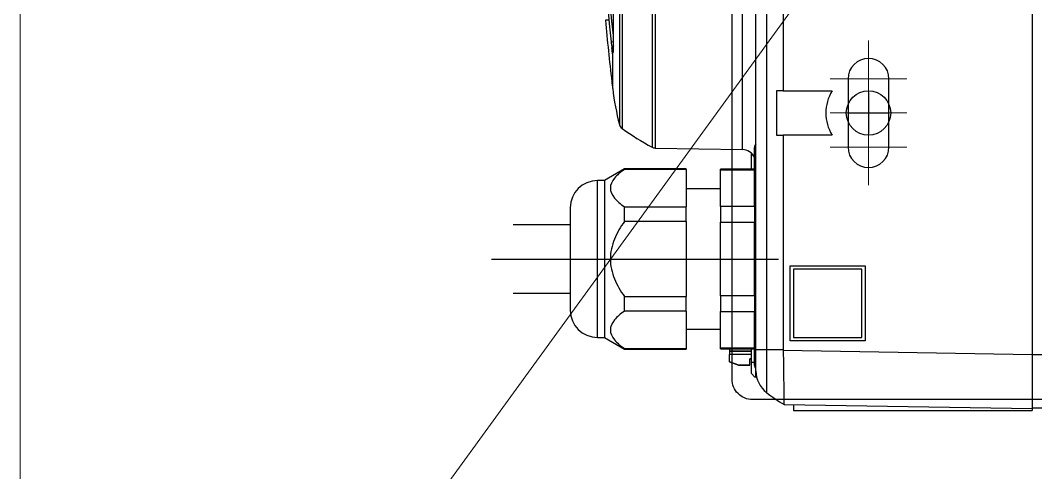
# Model space of a CAD drawing. Header units: millimetres. Extents: x -16130 to 36813, y -8099 to 27484.
# Drawn here: x 30734.5 to 30883.3, y 17559.8 to 17626.1 of the extents above; entities that cross this region are included whole.
import ezdxf

# ---------------------------------------------------------------- set-up
doc = ezdxf.new("R2010")
doc.units = ezdxf.units.MM
doc.header["$LTSCALE"] = 6
doc.linetypes.add('CENTER2', pattern=[28.575, 19.05, -3.175, 3.175, -3.175])
for name, color, linetype, lineweight in [('05_CENTER', 4, 'CENTER2', 13), ('07_TEXT', 3, 'Continuous', 13), ('08_DIM', 3, 'Continuous', 13)]:
    doc.layers.add(name, color=color, linetype=linetype, lineweight=lineweight)
doc.layers.add('Default', color=7, linetype='Continuous')

# ---------------------------------------------------------------- blocks, each defined once
blk = doc.blocks.new('SEANNOT_GROUP4')
at = {"layer": 'Default', "color": 136}
for p, q in [((74.555, 89.574), (74.555, 86.574)), ((76.055, 88.074), (73.055, 88.074))]:
    blk.add_line(p, q, dxfattribs=at)
blk = doc.blocks.new('140.096b')
at = {"color": 0}
for p, q in [((-149.4, 94.23), (-149.4, 52.2)), ((-154.4, 91.06), (-154.4, 82.7)), ((-144.4, 82.7), (-144.4, 91.06)), ((-141.9, 82.7), (-156.9, 82.7)), ((-160.9, 77.7), (-162.6, 74.76)), ((-160.9, 78.7), (-160.9, 77.7)), ((-160.9, 78.7), (-137.9, 78.7)), ((-137.9, 77.7), (-160.9, 77.7)), ((-137.9, 77.7), (-137.9, 78.7)), ((-136.2, 74.76), (-137.9, 77.7)), ((-114.42, 77.11), (-114.42, 77.54)), ((-123.11, 76.5), (-124.4, 76.5)), ((-119.33, 76.5), (-123.11, 76.5)), ((-118.67, 76.56), (-119.33, 76.5)), ((-45.88, 76.41), (-118.92, 76.41)), ((-118.67, 76.56), (-118.66, 76.57)), ((-118.66, 76.58), (-118.66, 76.57)), ((-162.6, 74.76), (-162.6, 65.7)), ((-162.54, 74.76), (-162.6, 74.76)), ((-162.54, 74.76), (-162.54, 65.7)), ((-157.04, 74.76), (-154.9, 74.76)), ((-157.04, 65.7), (-157.04, 74.76)), ((-154.9, 74.76), (-154.9, 65.7)), ((-143.9, 74.76), (-141.76, 74.76)), ((-143.9, 65.7), (-143.9, 74.76)), ((-141.76, 74.76), (-141.76, 65.7)), ((-136.26, 74.76), (-136.2, 74.76)), ((-136.26, 65.7), (-136.26, 74.76)), ((-136.2, 65.7), (-136.2, 74.76)), ((-34.52, 75.12), (-130.28, 75.12)), ((-35.08, 75.51), (-129.72, 75.51)), ((-133.14, 70.26), (-133.37, 57.47)), ((-31.66, 70.26), (-133.14, 70.26)), ((-31.78, 70.72), (-133.02, 70.72)), ((-162.54, 65.7), (-162.6, 65.7)), ((-157.04, 65.7), (-162.54, 65.7)), ((-159.7, 65.7), (-159.7, 60.7)), ((-157.04, 65.7), (-154.9, 65.7)), ((-143.9, 65.7), (-154.9, 65.7)), ((-143.9, 65.7), (-141.76, 65.7)), ((-136.26, 65.7), (-141.76, 65.7)), ((-139.1, 60.7), (-139.1, 65.7)), ((-136.26, 65.7), (-136.2, 65.7)), ((-162.55, 60.7), (-162.55, 55.7)), ((-162.55, 60.7), (-162.48, 60.7)), ((-162.48, 60.7), (-157.1, 60.7)), ((-162.48, 55.7), (-162.48, 60.7)), ((-157.1, 60.7), (-157.1, 55.7)), ((-154.78, 60.7), (-157.1, 60.7)), ((-154.78, 60.7), (-144.02, 60.7)), ((-154.78, 55.7), (-154.78, 60.7)), ((-144.02, 60.7), (-144.02, 55.7)), ((-141.7, 60.7), (-144.02, 60.7)), ((-141.7, 60.7), (-136.32, 60.7)), ((-141.7, 55.7), (-141.7, 60.7)), ((-136.32, 60.7), (-136.32, 55.7)), ((-136.32, 60.7), (-136.25, 60.7)), ((-136.25, 55.7), (-136.25, 60.7)), ((-164.97, 58), (-164.47, 59.37)), ((-164.47, 59.37), (-164.97, 58)), ((-164.47, 59.37), (-164.95, 58.07)), ((-164.47, 59.37), (-164.95, 58.07)), ((-164.95, 58.07), (-164.47, 59.37)), ((-164.95, 58.07), (-164.47, 59.37)), ((-164.95, 58.07), (-164.95, 58.07)), ((-164.95, 58.07), (-164.95, 58.07)), ((-164.47, 59.37), (-163.39, 59.37)), ((-164.47, 59.37), (-164.47, 59.37)), ((-164.47, 59.37), (-164.47, 59.37)), ((-164.47, 59.37), (-164.47, 59.37)), ((-164.47, 59.37), (-164.47, 59.37)), ((-164.47, 59.37), (-164.47, 59.37)), ((-163.39, 56.17), (-163.39, 59.37)), ((-162.89, 59.37), (-163.39, 59.37)), ((-162.89, 59.37), (-162.89, 59.37)), ((-162.89, 56.17), (-162.89, 59.37)), ((-162.89, 59.37), (-162.89, 56.17)), ((-162.55, 59.37), (-162.89, 59.37)), ((-164.97, 58), (-164.97, 58)), ((-164.97, 56.37), (-164.97, 58)), ((-164.97, 58), (-164.97, 56.37)), ((-133.37, 57.47), (-83.9, 57.47)), ((-166.2, 56.17), (-166.7, 55.67)), ((-166.7, 55.5), (-166.7, 55.67)), ((-166.7, 55.5), (-165.8, 55.5)), ((-166.2, 56.17), (-164.5, 56.17)), ((-165.8, 55.5), (-162.67, 55.5)), ((-164.97, 56.37), (-164.97, 56.37)), ((-164.97, 56.37), (-164.04, 56.37)), ((-164.95, 55.7), (-162.55, 55.7)), ((-164.5, 56.17), (-164.5, 55.7)), ((-164.5, 56.17), (-162.55, 56.17)), ((-164.04, 56.17), (-164.04, 56.37)), ((-164.04, 56.37), (-164.04, 56.17)), ((-162.67, 55.5), (-162.67, 53.95)), ((-162.67, 55.5), (9.9, 55.5)), ((-162.55, 55.7), (-162.48, 55.7)), ((-162.48, 55.7), (-157.1, 55.7)), ((-162.2, 55.7), (-162.2, 55.5)), ((-159.4, 55.7), (-159.4, 55.5)), ((-158.48, 55.5), (-158.48, 55.7)), ((-154.78, 55.7), (-157.1, 55.7)), ((-154.78, 55.7), (-144.02, 55.7)), ((-141.7, 55.7), (-144.02, 55.7)), ((-141.7, 55.7), (-136.32, 55.7)), ((-140.32, 55.5), (-140.32, 55.7)), ((-139.4, 55.5), (-139.4, 55.7)), ((-136.32, 55.7), (-136.25, 55.7)), ((-136.25, 56.17), (-133.9, 56.17)), ((-136.25, 55.7), (-135.8, 55.7)), ((-135.8, 55.7), (-135.8, 55.5)), ((-135.8, 55.7), (-133.05, 55.7)), ((-133.9, 56.17), (-133.9, 56.14)), ((-162.67, 53.95), (-168.96, 53.95)), ((-162.67, 53.95), (-162.67, 51.5)), ((9.9, 53.95), (-162.67, 53.95)), ((-131.25, 52.5), (-131.25, 51.5)), ((-124.75, 52.5), (-131.25, 52.5)), ((-124.75, 51.5), (-124.75, 52.5)), ((-171.38, 15), (-170.75, 51.38)), ((-162.74, 51.5), (-163.38, 15)), ((-162.67, 51.5), (-162.74, 51.5)), ((-131.25, 51.5), (-162.67, 51.5)), ((-131.25, 44.34), (-131.25, 51.5)), ((-124.75, 51.5), (-124.75, 44.34)), ((-41.25, 51.5), (-124.75, 51.5)), ((-171.6, 50), (-171.6, 15)), ((-170.77, 50), (-171.6, 50)), ((-161.4, 39.5), (-161.4, 50.5)), ((-161.4, 50.5), (-150.4, 50.5)), ((-160.9, 50), (-160.9, 40)), ((-150.9, 50), (-160.9, 50)), ((-150.9, 40), (-150.9, 50)), ((-150.4, 50.5), (-150.4, 39.5)), ((-150.4, 39.5), (-161.4, 39.5)), ((-160.9, 40), (-150.9, 40)), ((-171.38, 15), (-171.6, 15)), ((-163.38, 15), (-171.38, 15)), ((-171.2, 15), (-171.2, 13)), ((-163.4, 15), (-163.4, 13)), ((10.62, 15), (-163.38, 15))]:
    blk.add_line(p, q, dxfattribs=at)
blk.add_circle((-128, 39), 3.25, dxfattribs=at)
for centre, radius, start, end in [((-156.9, 78.7), 4, 90, 180), ((-141.9, 78.7), 4, 0, 90), ((-82.4, -276.86), 355.85, 95.1621, 96.6144), ((-82.4, -256.36), 334.92, 83.9717, 96.0283), ((-82.4, -256.54), 334.73, 84.124, 95.8757), ((-119.54, 35.67), 41.11, 96.8265, 104.322), ((-78.11, -313.21), 392.45, 96.626, 96.7748), ((-124.16, 122.38), 46.13, 276.0077, 276.8489), ((-127.03, 153.23), 77.12, 275.7304, 276.2346), ((-119.13, 81.21), 4.65, 275.7477, 278.3323), ((-115.47, 56.56), 20.26, 95.9541, 98.4622), ((-96.81, 51.24), 41.11, 144.4942, 151.7317), ((-129.47, 74.54), 1, 104.322, 144.4942), ((-132.14, 70.24), 1, 151.7317, 179), ((-135.37, 57.5), 2, 295.8419, 359), ((-165.8, 51.5), 4, 90, 142.195), ((-164.95, 54.95), 0.75, 90, 132.8334), ((-133.05, 54.95), 0.75, 47.1666, 90), ((-145.26, 35.56), 30, 142.195, 148.1695), ((-128, 39), 6.25, 58.6677, 121.3323)]:
    blk.add_arc(centre, radius, start, end, dxfattribs=at)
blk.add_ellipse((-117.52, 76.22), major_axis=(-0.053, 0.497), ratio=0.000062, start_param=0.057525, end_param=1.161443, dxfattribs=at)
for points, knots in [([(-157.04, 74.76), (-157.44, 75.33), (-157.87, 75.85), (-158.8, 76.61), (-159.29, 76.83), (-160.29, 76.83), (-160.79, 76.61), (-161.71, 75.86), (-162.14, 75.34), (-162.54, 74.76)], [0, 0, 0, 0, 0.25, 0.25, 0.5, 0.5, 0.75, 0.75, 1, 1, 1, 1]), ([(-143.9, 74.76), (-144.71, 75.34), (-145.55, 75.85), (-147.41, 76.61), (-148.4, 76.83), (-150.4, 76.83), (-151.39, 76.61), (-153.23, 75.86), (-154.1, 75.34), (-154.9, 74.76)], [0, 0, 0, 0, 0.25, 0.25, 0.5, 0.5, 0.75, 0.75, 1, 1, 1, 1]), ([(-136.26, 74.76), (-136.66, 75.33), (-137.09, 75.85), (-138.01, 76.61), (-138.51, 76.83), (-139.51, 76.83), (-140, 76.61), (-140.92, 75.86), (-141.35, 75.34), (-141.76, 74.76)], [0, 0, 0, 0, 0.25, 0.25, 0.5, 0.5, 0.75, 0.75, 1, 1, 1, 1]), ([(-118.92, 76.41), (-119.01, 76.41), (-119.07, 76.42), (-119.14, 76.43), (-119.15, 76.45), (-119.1, 76.47), (-119.05, 76.49), (-118.89, 76.52), (-118.79, 76.54), (-118.67, 76.56)], [0, 0, 0, 0, 0.25, 0.25, 0.5, 0.5, 0.75, 0.75, 1, 1, 1, 1]), ([(-118.85, 76.42), (-118.88, 76.42), (-118.93, 76.42), (-118.96, 76.42), (-118.96, 76.42), (-118.96, 76.42)], [0, 0, 0, 0, 0.1214392, 0.2838257, 0.296938, 0.296938, 0.296938, 0.296938]), ([(-118.18, 76.38), (-118.2, 76.38), (-118.22, 76.39), (-118.24, 76.4), (-118.25, 76.4), (-118.26, 76.4), (-118.27, 76.41), (-118.27, 76.41), (-118.28, 76.42), (-118.29, 76.42), (-118.29, 76.43), (-118.3, 76.44), (-118.3, 76.44), (-118.3, 76.45), (-118.31, 76.46), (-118.31, 76.46), (-118.32, 76.49), (-118.32, 76.51), (-118.34, 76.53), (-118.35, 76.54), (-118.36, 76.55), (-118.38, 76.56), (-118.4, 76.57), (-118.42, 76.57), (-118.44, 76.58), (-118.46, 76.58), (-118.49, 76.58), (-118.52, 76.58), (-118.56, 76.58), (-118.61, 76.58), (-118.66, 76.57)], [0, 0, 0, 0, 0.103335, 0.103335, 0.103335, 0.142693, 0.142693, 0.142693, 0.182842, 0.182842, 0.182842, 0.217653, 0.217653, 0.217653, 0.265994, 0.265994, 0.265994, 0.427005, 0.427005, 0.427005, 0.539387, 0.539387, 0.539387, 0.650676, 0.650676, 0.650676, 0.780672, 0.780672, 0.780672, 1, 1, 1, 1]), ([(-118.45, 76.6), (-118.4, 76.6), (-118.35, 76.58), (-118.26, 76.51), (-118.22, 76.45), (-118.18, 76.38)], [0, 0, 0, 0, 0.5, 0.5, 1, 1, 1, 1]), ([(-162.74, 51.5), (-163.8, 51.48), (-164.84, 51.47), (-166.77, 51.44), (-167.66, 51.43), (-169.88, 51.4), (-170.75, 51.38), (-170.75, 51.38)], [0, 0, 0, 0, 0.25, 0.25, 0.5, 0.5, 1, 1, 1, 1])]:
    blk.add_open_spline(points, degree=3, knots=knots, dxfattribs=at)
at = {"layer": '05_CENTER', "color": 0}
for p, q in [((-128, 44.06), (-128, 33.94)), ((-122.94, 39), (-133.06, 39))]:
    blk.add_line(p, q, dxfattribs=at)
at = {"layer": '05_CENTER', "color": 0, "xscale": 2, "yscale": 2, "zscale": 2}
blk.add_blockref('SEANNOT_GROUP4', (-277.11, -137.15), dxfattribs=at)
blk = doc.blocks.new('A$C6849161B')
at = {"color": 0}
for points in [[(-45, 0), (45, 0), (45, -242, -0.414214), (42, -245), (-42, -245, -0.414214), (-45, -242)], [(-28, -198), (-28, -208, 1), (-22, -208), (-22, -198, 1)]]:
    blk.add_lwpolyline(points, format="xyb", close=True, dxfattribs=at)
at = {"layer": '05_CENTER'}
for p, q in [((-25, -213.6), (-25, -192.4)), ((-30.6, -198), (-19.4, -198)), ((-30.6, -203), (-19.4, -203)), ((-30.6, -208), (-19.4, -208))]:
    blk.add_line(p, q, dxfattribs=at)

msp = doc.modelspace()

# ---------------------------------------------------------------- linework, layer by layer
at = {"layer": '07_TEXT', "color": 2}
msp.add_line((31498.13949, 18523.56658), (30745.67342, 17487.43718), dxfattribs=at)
at = {"layer": '08_DIM', "color": 2}
msp.add_lwpolyline([(30734.50442, 18523.56658), (31498.13949, 18523.56658), (31498.13949, 17487.43718), (30734.50442, 17487.43718)], close=True, dxfattribs=at)

# ---------------------------------------------------------------- block references
at = {"color": 4, "rotation": 90.00000000000001}
msp.add_blockref('140.096b', (30897.7999, 17740.56182), dxfattribs=at)
msp.add_blockref('A$C6849161B', (30883.7999, 17815.5618))

doc.saveas('drawing.dxf')
